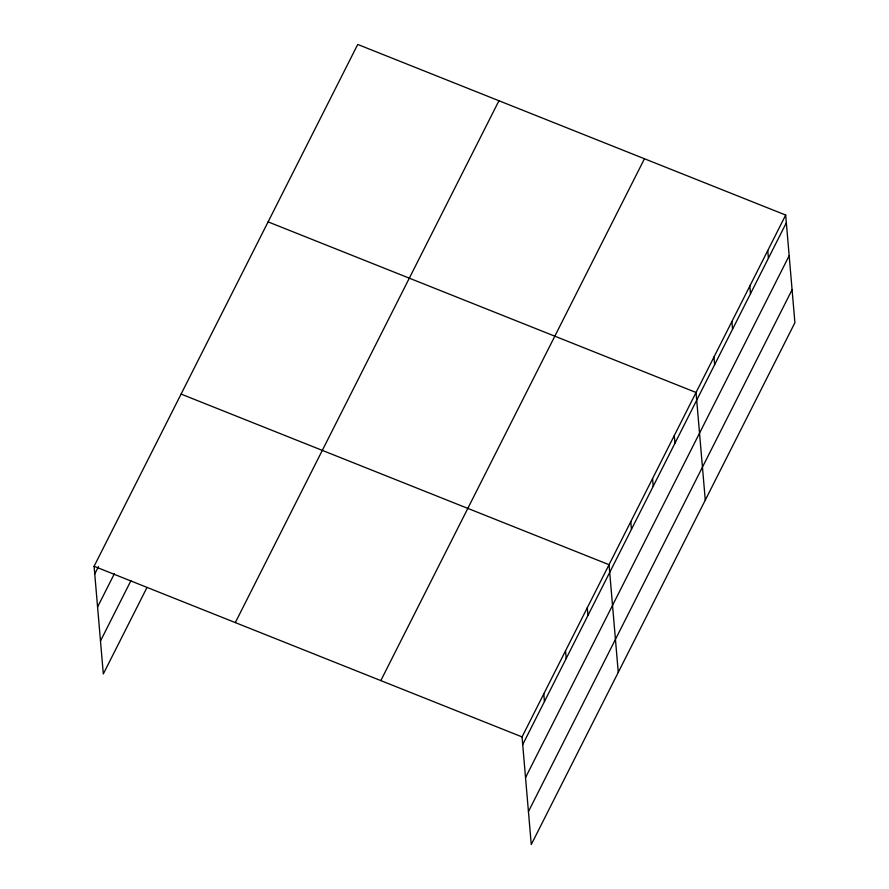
<?xml version="1.0" encoding="UTF-8"?>
<svg xmlns="http://www.w3.org/2000/svg" width="889" height="889" viewBox="0 0 889 889"><rect width="100%" height="100%" fill="white"/><g stroke="black" fill="none" stroke-linecap="round" stroke-linejoin="round"><path stroke-width="1.33" d="M146.818 587.84L103.313 673.94L94.09 566.293L357.734 44.45L785.687 215.06L794.91 322.707L531.266 844.55L522.043 736.903L785.687 215.06M94.745 573.983L98.479 566.604M97.579 606.965L114.359 573.761M100.49 640.958L130.939 580.684M235.318 622.589L498.951 100.746M380.814 680.596L644.458 158.753M522.699 744.593L786.343 222.75M525.532 777.575L789.165 255.732M528.444 811.568L792.088 289.725M268.089 221.872L696.043 392.482L705.277 500.129M181.089 394.083L609.043 564.693L618.266 672.34M94.09 566.293L522.043 736.903M767.752 250.542L768.418 258.232M749.827 286.025L750.483 293.714M731.903 321.518L732.558 329.208M713.967 357L714.634 364.69M674.295 435.532L674.951 443.222M652.548 478.593L653.204 486.283M630.79 521.643L631.457 529.333M587.296 607.743L587.951 615.432M565.537 650.792L566.204 658.482M543.79 693.853L544.446 701.543"/></g></svg>
